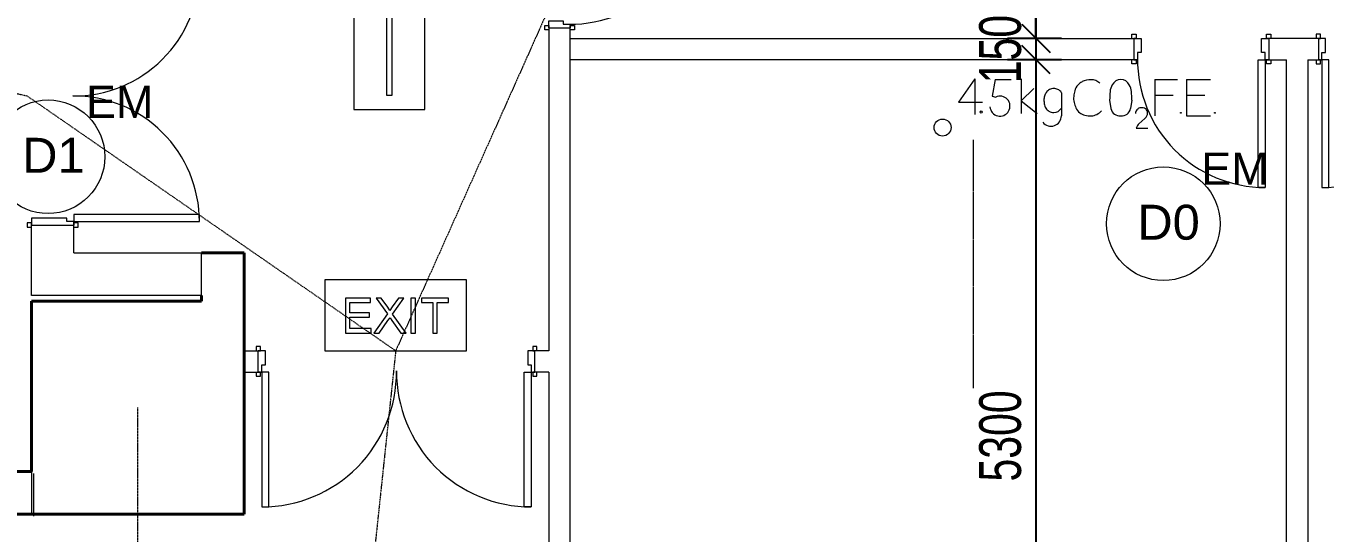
# Model space of a CAD drawing. Header units: millimetres. Extents: x 10569 to 232243, y -25347 to 80743.
# Drawn here: x 75151 to 84311, y 7717 to 11295 of the extents above; entities that cross this region are included whole.
import ezdxf

# ---------------------------------------------------------------- set-up
doc = ezdxf.new("R2010")
doc.units = ezdxf.units.MM
for name, pattern in [('Dash', [6, 3, -3]), ('Grid Line__1_200_', [10.5, 6, -1.5, 1.5, -1.5]), ('Hidden', [7.14375, 4.7625, -2.38125])]:
    doc.linetypes.add(name, pattern=pattern)
for name, color, linetype, lineweight in [('A-ANNO-DIMS', 211, 'Continuous', 5), ('A-ANNO-NOTE', 131, 'Continuous', 25), ('A-DETL-GENF', 92, 'Continuous', 20), ('A-DETL-HDLN', 90, 'Hidden', 9), ('A-DETL-THIN', 151, 'Continuous', 9), ('A-DOOR', 31, 'Continuous', 20), ('A-DOOR-FRAM', 31, 'Continuous', 30), ('A-GENM', 13, 'Continuous', 20), ('A-WALL', 113, 'Continuous', 20), ('S-COLS', 52, 'Continuous', 20), ('S-GRID', 1, 'Continuous', 5)]:
    doc.layers.add(name, color=color, linetype=linetype, lineweight=lineweight)
doc.styles.add('Arial_2', font='arial.ttf', dxfattribs={"width": 0.7, "height": 295.05988})
doc.styles.add('Swis721 BT_3', font='swiss.ttf', dxfattribs={"height": 1.135285})
doc.styles.add('Swis721 BT_4', font='swiss.ttf', dxfattribs={"height": 245.978428})
doc.dimstyles.new('Linear_-_1_5mm_Arial', dxfattribs={"dimscale": 304.8, "dimtxt": 300, "dimasz": 0.656168, "dimexe": 0.656168, "dimexo": 0.0625, "dimgap": 0.328084, "dimtad": 1, "dimdec": 0, "dimzin": 0, "dimdsep": 46, "dimtxsty": 'Arial_2', "dimblk1": 'OBLIQUE', "dimblk2": 'OBLIQUE', "dimsah": 1, "dimcen": 0.09, "dimadec": 0, "dimazin": 0, "dimtfac": 1, "dimtdec": 4, "dimtix": 1, "dimtmove": 0, "dimatfit": 3, "dimfxl": 0.656168, "dimfxlon": 1, "dimtvp": 1, "dimtolj": 1, "dimtzin": 0, "dimarcsym": 2})

# ---------------------------------------------------------------- blocks, each defined once
blk = doc.blocks.new('DLN-Double Door__X03_ - _M19_1900 x 2450 _WH_-16954910-TENDER DRAFT G_F')
at = {"layer": 'A-DOOR', "lineweight": 15}
for p, q in [((-900, -75), (-950, -75)), ((-950, -75), (-950, -1025)), ((-900, -1025), (-900, -75)), ((900, -75), (950, -75)), ((900, -1025), (900, -75)), ((950, -75), (950, -1025)), ((-950, -1025), (-900, -1025)), ((950, -1025), (900, -1025))]:
    blk.add_line(p, q, dxfattribs=at)
for centre, start, end in [((-950, -75), 270, 0.5), ((950, -75), 179.5, 270)]:
    blk.add_arc(centre, 950, start, end, dxfattribs=at)
at = {"layer": 'A-DOOR-FRAM', "lineweight": 15}
for p, q in [((-960, 105), (-990, 105)), ((-990, 105), (-990, 75)), ((-960, 75), (-960, 105)), ((990, 105), (960, 105)), ((960, 105), (960, 75)), ((990, 75), (990, 105)), ((-975, 75), (-960, 75)), ((-925, 75), (-975, 75)), ((-925, -25), (-925, 75)), ((925, 75), (925, -25)), ((975, 75), (925, 75)), ((960, 75), (975, 75)), ((-990, -75), (-990, -105)), ((-960, -75), (-975, -75)), ((-975, -75), (-950, -75)), ((-960, -105), (-960, -75)), ((-950, -75), (-950, -25)), ((-950, -25), (-925, -25)), ((925, -25), (950, -25)), ((950, -25), (950, -75)), ((950, -75), (975, -75)), ((975, -75), (960, -75)), ((960, -75), (960, -105)), ((990, -105), (990, -75)), ((-990, -105), (-960, -105)), ((960, -105), (990, -105))]:
    blk.add_line(p, q, dxfattribs=at)
blk = doc.blocks.new('DLN-Single Door__X01_ - _M05a_ 900 x 2450 _WH_-16935530-TENDER DRAFT G_F')
at = {"layer": 'A-DOOR', "lineweight": 15}
for p, q in [((-450, 975), (-400, 975)), ((-450, 75), (-450, 975)), ((-400, 975), (-400, 75)), ((-490, 105), (-460, 105)), ((-490, 75), (-490, 105)), ((-460, 105), (-460, 75)), ((460, 75), (460, 105)), ((460, 105), (490, 105)), ((490, 105), (490, 75)), ((-460, 75), (-475, 75)), ((-400, 75), (-450, 75)), ((475, 75), (460, 75)), ((-490, -105), (-490, -75)), ((-475, -75), (-460, -75)), ((-460, -75), (-460, -105)), ((460, -105), (460, -75)), ((460, -75), (475, -75)), ((490, -75), (490, -105)), ((-460, -105), (-490, -105)), ((490, -105), (460, -105))]:
    blk.add_line(p, q, dxfattribs=at)
blk.add_arc((-450, 75), 900, 359.5, 90, dxfattribs=at)
at = {"layer": 'A-DOOR-FRAM', "lineweight": 15}
for p, q in [((-475, 75), (-450, 75)), ((-450, 75), (-450, 25)), ((-450, 25), (-425, 25)), ((-425, 25), (-425, -75)), ((425, 25), (450, 25)), ((425, -75), (425, 25)), ((450, 75), (475, 75)), ((450, 25), (450, 75)), ((-425, -75), (-475, -75)), ((475, -75), (425, -75))]:
    blk.add_line(p, q, dxfattribs=at)
blk = doc.blocks.new('DLN-Single Door__X01_ - _M02a_ 900 x 2450 _WH_-16935525-TENDER DRAFT G_F')
at = {"layer": 'A-DOOR', "lineweight": 15}
for p, q in [((-450, 975), (-400, 975)), ((-450, 75), (-450, 975)), ((-400, 975), (-400, 75)), ((-490, 105), (-460, 105)), ((-490, 75), (-490, 105)), ((-460, 105), (-460, 75)), ((460, 75), (460, 105)), ((460, 105), (490, 105)), ((490, 105), (490, 75)), ((-460, 75), (-475, 75)), ((-400, 75), (-450, 75)), ((475, 75), (460, 75)), ((-490, -105), (-490, -75)), ((-475, -75), (-460, -75)), ((-460, -75), (-460, -105)), ((460, -105), (460, -75)), ((460, -75), (475, -75)), ((490, -75), (490, -105)), ((-460, -105), (-490, -105)), ((490, -105), (460, -105))]:
    blk.add_line(p, q, dxfattribs=at)
blk.add_arc((-450, 75), 900, 359.5, 90, dxfattribs=at)
at = {"layer": 'A-DOOR-FRAM', "lineweight": 15}
for p, q in [((-475, 75), (-450, 75)), ((-450, 75), (-450, 25)), ((-450, 25), (-425, 25)), ((-425, 25), (-425, -75)), ((425, 25), (450, 25)), ((425, -75), (425, 25)), ((450, 75), (475, 75)), ((450, 25), (450, 75)), ((-425, -75), (-475, -75)), ((475, -75), (425, -75))]:
    blk.add_line(p, q, dxfattribs=at)
blk = doc.blocks.new('DLN-Double Door__X03_ - _M52_1800 x 2450 _WH_-16954923-TENDER DRAFT G_F')
at = {"layer": 'A-DOOR', "lineweight": 15}
for p, q in [((-835, -150), (-885, -150)), ((-885, -150), (-885, -1035)), ((-835, -1035), (-835, -150)), ((835, -150), (885, -150)), ((835, -1035), (835, -150)), ((885, -150), (885, -1035)), ((-885, -1035), (-835, -1035)), ((885, -1035), (835, -1035))]:
    blk.add_line(p, q, dxfattribs=at)
for centre, start, end in [((-885, -150), 270, 0.5), ((885, -150), 179.5, 270)]:
    blk.add_arc(centre, 885, start, end, dxfattribs=at)
at = {"layer": 'A-DOOR-FRAM', "lineweight": 15}
for p, q in [((-895, 180), (-925, 180)), ((-925, 180), (-925, 150)), ((-910, 150), (-895, 150)), ((-860, 150), (-910, 150)), ((-895, 150), (-895, 180)), ((-860, -100), (-860, 150)), ((860, 150), (860, -100)), ((910, 150), (860, 150)), ((925, 180), (895, 180)), ((895, 180), (895, 150)), ((895, 150), (910, 150)), ((925, 150), (925, 180)), ((-925, -150), (-925, -180)), ((-925, -180), (-895, -180)), ((-895, -150), (-910, -150)), ((-910, -150), (-885, -150)), ((-895, -180), (-895, -150)), ((-885, -150), (-885, -100)), ((-885, -100), (-860, -100)), ((860, -100), (885, -100)), ((885, -100), (885, -150)), ((885, -150), (910, -150)), ((910, -150), (895, -150)), ((895, -150), (895, -180)), ((895, -180), (925, -180)), ((925, -180), (925, -150))]:
    blk.add_line(p, q, dxfattribs=at)
blk = doc.blocks.new('DLN-Single Door__X01_ - _M02_ 900 x 2450 _WH_-16935526-TENDER DRAFT G_F')
at = {"layer": 'A-DOOR', "lineweight": 15}
for p, q in [((-460, 105), (-490, 105)), ((-490, 105), (-490, 75)), ((-460, 75), (-460, 105)), ((490, 105), (460, 105)), ((460, 105), (460, 75)), ((490, 75), (490, 105)), ((-475, 75), (-460, 75)), ((460, 75), (475, 75)), ((-490, -75), (-490, -105)), ((-460, -75), (-475, -75)), ((-460, -105), (-460, -75)), ((-400, -75), (-450, -75)), ((-450, -75), (-450, -975)), ((-400, -975), (-400, -75)), ((475, -75), (460, -75)), ((460, -75), (460, -105)), ((490, -105), (490, -75)), ((-490, -105), (-460, -105)), ((460, -105), (490, -105)), ((-450, -975), (-400, -975))]:
    blk.add_line(p, q, dxfattribs=at)
blk.add_arc((-450, -75), 900, 270, 0.5, dxfattribs=at)
at = {"layer": 'A-DOOR-FRAM', "lineweight": 15}
for p, q in [((-425, 75), (-475, 75)), ((-425, -25), (-425, 75)), ((425, 75), (425, -25)), ((475, 75), (425, 75)), ((-475, -75), (-450, -75)), ((-450, -75), (-450, -25)), ((-450, -25), (-425, -25)), ((425, -25), (450, -25)), ((450, -25), (450, -75)), ((450, -75), (475, -75))]:
    blk.add_line(p, q, dxfattribs=at)
blk = doc.blocks.new('DLN_EXIT Sign Board - DLN_EXIT Sign Board-5973881-TENDER DRAFT G_F')
at = {"layer": 'A-GENM'}
for p, q in [((500, 250), (-500, 250)), ((-500, 250), (-500, -250)), ((500, -250), (500, 250)), ((-176.9, 121.2), (-353.8, 121.2)), ((-353.8, 121.2), (-353.8, -125)), ((-176.9, 90.4), (-176.9, 121.2)), ((-101.6, 121.2), (-138.5, 121.2)), ((-138.5, 121.2), (-59, 9.1)), ((-56.8, 58.1), (-101.6, 121.2)), ((20.3, 121.2), (-24, 58.5)), ((-21.8, 8.8), (57.7, 121.2)), ((57.7, 121.2), (20.3, 121.2)), ((138.5, 121.2), (107.7, 121.2)), ((107.7, 121.2), (107.7, -125)), ((138.5, -125), (138.5, 121.2)), ((373.1, 121.2), (180.8, 121.2)), ((180.8, 121.2), (180.8, 90.4)), ((373.1, 90.4), (373.1, 121.2)), ((-323.1, 17.3), (-323.1, 90.4)), ((-323.1, 90.4), (-176.9, 90.4)), ((-184.6, 17.3), (-323.1, 17.3)), ((-184.6, -13.5), (-184.6, 17.3)), ((-59, 9.1), (-153.8, -125)), ((-41.7, 33.5), (-56.8, 58.1)), ((-24, 58.5), (-41.7, 33.5)), ((73.1, -125), (-21.8, 8.8)), ((180.8, 90.4), (261.5, 90.4)), ((261.5, 90.4), (261.5, -125)), ((292.3, -125), (292.3, 90.4)), ((292.3, 90.4), (373.1, 90.4)), ((-323.1, -94.2), (-323.1, -13.5)), ((-323.1, -13.5), (-184.6, -13.5)), ((-116.4, -125), (-54.7, -37.6)), ((-54.7, -37.6), (-40.2, -17.3)), ((-40.2, -17.3), (-27, -35.8)), ((-27, -35.8), (36.2, -125)), ((-353.8, -125), (-173.1, -125)), ((-173.1, -94.2), (-323.1, -94.2)), ((-173.1, -125), (-173.1, -94.2)), ((-153.8, -125), (-116.4, -125)), ((36.2, -125), (73.1, -125)), ((107.7, -125), (138.5, -125)), ((261.5, -125), (292.3, -125)), ((-500, -250), (500, -250))]:
    blk.add_line(p, q, dxfattribs=at)
blk = doc.blocks.new('DLN_Direction Board - Direction-Red-3889199-TENDER DRAFT G_F')
at = {"layer": 'A-GENM'}
for p, q in [((500, 0), (-500, 0)), ((-500, 0), (-500, -500)), ((500, -500), (500, 0)), ((201.9, -80.3), (173.6, -108.6)), ((371.6, -250), (201.9, -80.3)), ((173.6, -108.6), (295, -230)), ((295, -230), (-400, -230)), ((-400, -230), (-400, -270)), ((-400, -270), (295, -270)), ((295, -270), (173.6, -391.4)), ((201.9, -419.7), (371.6, -250)), ((173.6, -391.4), (201.9, -419.7)), ((-500, -500), (500, -500))]:
    blk.add_line(p, q, dxfattribs=at)
blk = doc.blocks.new('DLN_2D- CO2F_E - COFE-19082813-TENDER DRAFT G_F')
at = {"layer": 'A-DETL-GENF'}
for p, q in [((86.7, 335.3), (-27.7, 171.9)), ((86.7, 335.3), (86.7, 86)), ((231.7, 331.8), (208.6, 213)), ((231.7, 331.8), (343.3, 331.8)), ((414.6, 336.5), (414.6, 92.4)), ((1356.6, 330.4), (1516.6, 330.4)), ((1356.6, 330.4), (1356.6, 75.6)), ((1579.7, 330.4), (1749.7, 330.4)), ((1579.7, 330.4), (1579.7, 75.6)), ((208.6, 213), (234.7, 207.9)), ((414.6, 180.8), (502.8, 268.9)), ((698, 238.7), (698, 76.5)), ((1038.2, 186.8), (1047.6, 127.5)), ((1194.4, 186.8), (1185, 127.5)), ((1356.6, 221.3), (1486.6, 221.3)), ((1579.7, 221.3), (1709.7, 221.3)), ((-27.7, 171.9), (141, 171.9)), ((414.6, 180.8), (527.7, 92.4)), ((1245, 20), (1286.7, 57.1)), ((1579.7, 75.6), (1749.7, 75.6)), ((1224.3, -10.2), (1307.9, -10.2))]:
    blk.add_line(p, q, dxfattribs=at)
for centre, radius in [((131.8, 102.5), 7.48), ((1540.3, 96.7), 3), ((1780.6, 96.7), 3), ((-140, -6.8), 60)]:
    blk.add_circle(centre, radius, dxfattribs=at)
for centre, radius, start, end in [((889.7, 227), 100.5, 139.33925, 165.24102), ((889.7, 227), 100.5, 117.37935, 139.33925), ((903.2, 196.9), 133.5, 87.65446, 116.60469), ((904.7, 231.4), 98.9, 49.34871, 87.65446), ((1139.6, 238.4), 99.2, 146.40311, 175.59689), ((1114.2, 267.7), 62.8, 88.11543, 155.88457), ((1118.4, 267.7), 62.8, 24.11543, 91.88457), ((1093, 238.4), 99.2, 4.40311, 33.59689), ((264.8, 143.9), 70.7, 183.80464, 115.19545), ((654.8, 187.9), 80.3, 161.21904, 180.78096), ((757.1, 189.3), 182.6, 180.78096, 189.21904), ((689, 176.3), 116.4, 146.78096, 161.21904), ((643, 206.4), 61.4, 118.48629, 146.78096), ((643, 206.4), 61.4, 87.51371, 118.48629), ((642.5, 194.6), 73.2, 66.48629, 87.51371), ((648.8, 209.1), 57.4, 31.04971, 66.48629), ((895.4, 198.8), 111.7, 173.06555, 194.73669), ((1084.3, 174.2), 302.2, 164.9644, 172.75573), ((1870.4, 182.1), 832.2, 175.59689, 179.68031), ((362.2, 182.1), 832.2, 0.31969, 4.40311), ((661, 173.7), 85.2, 189.21904, 210.78096), ((643, 163), 64.4, 210.78096, 239.21904), ((643, 163), 64.4, 239.21904, 271.05494), ((643, 163), 64.4, 271.05494, 328.58528), ((1183.6, 277.9), 410.6, 195.18247, 200.77345), ((871.4, 159.2), 76.5, 200.57876, 234.83568), ((895.1, 194.6), 119.2, 235.33778, 254.66222), ((903.3, 174.7), 99.8, 297.09208, 320.30909), ((1108.9, 137.2), 62.1, 189, 276.80189), ((1123.7, 137.2), 62.1, 263.19811, 351), ((1259.5, 92.2), 39.4, 141.01687, 178.98313), ((1259.5, 92.2), 39.4, 112.86606, 141.01687), ((1259.5, 92.2), 39.4, 90.38089, 112.86606), ((1265.6, 88.1), 44, 77.71764, 98.28236), ((1264.6, 83.8), 48.4, 58.28236, 77.71764), ((1274.5, 99.8), 29.6, 35.71764, 58.28236), ((1263.6, 91.9), 43.1, 18.28236, 35.71764), ((1277.9, 96.6), 28, 357.71764, 18.28236), ((1276.2, 93.6), 29.7, 342.2769, 3.7231), ((624.1, 76.5), 73.8, 218.39588, 0), ((900.4, 215.4), 140.6, 254.7908, 273.2092), ((903.3, 174.7), 99.8, 272.90792, 297.09208), ((1350.6, -71.3), 140.4, 145.81368, 154.18632), ((1300.9, -37.6), 80.3, 134.18632, 145.81368), ((1227.8, 118.3), 84.9, 313.95514, 330.04486), ((1193.3, 120.1), 116.8, 337.7231, 342.2769)]:
    blk.add_arc(centre, radius, start, end, dxfattribs=at)
blk = doc.blocks.new('_Oblique')
at = {"color": 0, "linetype": 'ByBlock', "lineweight": -2}
blk.add_line((-0.5, -0.5), (0.5, 0.5), dxfattribs=at)
blk = doc.blocks.new('DIMBLOCK91-TENDER DRAFT G_F')
at = {"layer": 'A-ANNO-DIMS', "color": 0, "lineweight": -2, "transparency": 16777216}
for p, q in [((82453.8, 12307.5), (82072.8, 12307.5)), ((82272.8, 12307.5), (82272.8, 11207.5)), ((82453.8, 11207.5), (82072.8, 11207.5))]:
    blk.add_line(p, q, dxfattribs=at)
at = {"layer": 'Defpoints', "color": 0, "transparency": 16777216}
for p in [(82472.8, 12307.5), (82272.8, 11207.5), (82472.8, 11207.5)]:
    blk.add_point(p, dxfattribs=at)
at = {"layer": 'A-ANNO-DIMS', "color": 0, "lineweight": -2, "transparency": 16777216, "xscale": 200, "yscale": 200, "zscale": 200}
for p, rotation in [((82272.8, 12307.5), 90), ((82272.8, 11207.5), 270)]:
    blk.add_blockref('_Oblique', p, dxfattribs=dict(at, rotation=rotation))
at = {"layer": 'A-ANNO-DIMS', "color": 0, "transparency": 16777216, "insert": (82022.2, 11757.5), "char_height": 295.06, "width": 753.231, "attachment_point": 5, "rotation": 90, "style": 'Arial_2'}
blk.add_mtext('\\A1;1100', dxfattribs=at)
blk = doc.blocks.new('DIMBLOCK92-TENDER DRAFT G_F')
at = {"layer": 'A-ANNO-DIMS', "color": 0, "lineweight": -2, "transparency": 16777216}
for p, q in [((82272.8, 11207.5), (82272.8, 11407.5)), ((82453.8, 11207.5), (82072.8, 11207.5)), ((82272.8, 11207.5), (82272.8, 11057.5)), ((82453.8, 11057.5), (82072.8, 11057.5)), ((82272.8, 11057.5), (82272.8, 10857.5))]:
    blk.add_line(p, q, dxfattribs=at)
at = {"layer": 'Defpoints', "color": 0, "transparency": 16777216}
for p in [(82472.8, 11207.5), (82272.8, 11057.5), (82472.8, 11057.5)]:
    blk.add_point(p, dxfattribs=at)
at = {"layer": 'A-ANNO-DIMS', "color": 0, "lineweight": -2, "transparency": 16777216, "xscale": 200, "yscale": 200, "zscale": 200}
for p, rotation in [((82272.8, 11207.5), 270), ((82272.8, 11057.5), 90)]:
    blk.add_blockref('_Oblique', p, dxfattribs=dict(at, rotation=rotation))
at = {"layer": 'A-ANNO-DIMS', "color": 0, "transparency": 16777216, "insert": (82022.2, 11132.5), "char_height": 295.06, "width": 564.923, "attachment_point": 5, "rotation": 90, "style": 'Arial_2'}
blk.add_mtext('\\A1;150', dxfattribs=at)
blk = doc.blocks.new('DIMBLOCK93-TENDER DRAFT G_F')
at = {"layer": 'A-ANNO-DIMS', "color": 0, "lineweight": -2, "transparency": 16777216}
for p, q in [((82453.8, 11057.5), (82072.8, 11057.5)), ((82272.8, 11057.5), (82272.8, 5757.5)), ((82453.8, 5757.5), (82072.8, 5757.5))]:
    blk.add_line(p, q, dxfattribs=at)
at = {"layer": 'Defpoints', "color": 0, "transparency": 16777216}
for p in [(82472.8, 11057.5), (82272.8, 5757.5), (82472.8, 5757.5)]:
    blk.add_point(p, dxfattribs=at)
at = {"layer": 'A-ANNO-DIMS', "color": 0, "lineweight": -2, "transparency": 16777216, "xscale": 200, "yscale": 200, "zscale": 200}
for p, rotation in [((82272.8, 11057.5), 90), ((82272.8, 5757.5), 270)]:
    blk.add_blockref('_Oblique', p, dxfattribs=dict(at, rotation=rotation))
at = {"layer": 'A-ANNO-DIMS', "color": 0, "transparency": 16777216, "insert": (82022.1, 8407.5), "char_height": 295.06, "width": 753.231, "attachment_point": 5, "rotation": 90, "style": 'Arial_2'}
blk.add_mtext('\\A1;5300', dxfattribs=at)
blk = doc.blocks.new('GBP_Door Mark - 2 x 1_3_R_T_ Border _EM_ON_-18777231-TENDER DRAFT G_F')
at = {"layer": 'A-ANNO-NOTE', "lineweight": 5}
blk.add_circle((-31.356, 27.261), 2, dxfattribs=at)
at = {"layer": 'A-ANNO-NOTE', "lineweight": 5, "insert": (-30.02, 29.767), "char_height": 1.1353, "width": 2.7792, "attachment_point": 1, "line_spacing_factor": 1.00667, "style": 'Swis721 BT_3'}
blk.add_mtext('EM', dxfattribs=at)

msp = doc.modelspace()

# ---------------------------------------------------------------- linework, layer by layer
at = {"layer": 'A-DETL-HDLN', "linetype": 'Dash'}
for p, q in [((78989.29296, 11756.74366), (77758.61013, 9007.48546)), ((73109.18858, 11275.50941), (75159.29297, 10802.48546)), ((75159.29297, 10802.48546), (77758.61013, 9007.48546)), ((77758.61013, 9007.48546), (77547.06913, 7018.70433))]:
    msp.add_line(p, q, dxfattribs=at)
at = {"layer": 'A-DETL-HDLN'}
msp.add_line((81829.29296, 10492.48546), (81829.29296, 8742.48546), dxfattribs=at)
at = {"layer": 'A-DETL-THIN'}
for p, q in [((75189.29297, 8157.48546), (75189.29297, 7857.48546)), ((75204.29297, 8142.48546), (75204.29297, 7842.48546))]:
    msp.add_line(p, q, dxfattribs=at)
at = {"layer": 'A-WALL'}
for p, q in [((78839.29296, 11282.48546), (78839.29296, 9007.48546)), ((78839.29296, 11282.48546), (78989.29296, 11282.48546)), ((78989.29296, 5757.48546), (78989.29296, 11282.48546)), ((78989.29296, 11207.48546), (82964.29296, 11207.48546)), ((82964.29296, 11207.48546), (82964.29296, 11057.48546)), ((84264.29296, 11207.48546), (83914.29296, 11207.48546)), ((83914.29296, 11207.48546), (83914.29296, 11057.48546)), ((84264.29296, 11207.48546), (84264.29296, 11057.48546)), ((82964.29296, 11057.48546), (78989.29296, 11057.48546)), ((83914.29296, 11057.48546), (84039.29296, 11057.48546)), ((84039.29296, 5757.48546), (84039.29296, 11057.48546)), ((84189.29296, 11057.48546), (84189.29296, 5757.48546)), ((84189.29296, 11057.48546), (84264.29296, 11057.48546)), ((75189.29297, 9397.48546), (75189.29297, 9892.48546)), ((75189.29297, 9892.48546), (75489.29297, 9892.48546)), ((75489.29297, 9697.48546), (75489.29297, 9892.48546)), ((75489.29297, 9697.48546), (76389.29296, 9697.48546)), ((76389.29296, 9397.48546), (76389.29296, 9697.48546)), ((76389.29296, 9397.48546), (75189.29297, 9397.48546)), ((76689.29296, 8857.48546), (76689.29296, 9007.48546)), ((76689.29296, 9007.48546), (76789.29297, 9007.48546)), ((76789.29297, 8857.48546), (76789.29297, 9007.48546)), ((78739.29297, 8857.48546), (78739.29297, 9007.48546)), ((78839.29296, 9007.48546), (78739.29297, 9007.48546)), ((76689.29296, 8857.48546), (76789.29297, 8857.48546)), ((78839.29296, 8857.48546), (78739.29297, 8857.48546)), ((78839.29296, 8857.48546), (78839.29296, 5707.48546))]:
    msp.add_line(p, q, dxfattribs=at)
at = {"layer": 'A-WALL', "color": 10, "lineweight": 40}
for p, q in [((76389.29296, 9697.48546), (76689.29296, 9697.48546)), ((76689.29296, 9697.48546), (76689.29296, 9357.48546)), ((76389.29296, 9357.48546), (76389.29296, 9397.48546)), ((73939.29297, 8157.48546), (75189.29297, 8157.48546)), ((75189.29297, 7857.48546), (73939.29297, 7857.48546))]:
    msp.add_line(p, q, dxfattribs=at)
at = {"layer": 'S-COLS', "color": 10, "lineweight": 40}
for p, q in [((76389.29296, 9357.48546), (75189.29297, 9357.48546)), ((75189.29297, 9357.48546), (75189.29297, 8157.48546)), ((76689.29297, 7857.48546), (76689.29297, 9357.48546)), ((76689.29297, 7857.48546), (75189.29297, 7857.48546))]:
    msp.add_line(p, q, dxfattribs=at)
at = {"layer": 'S-GRID', "linetype": 'Grid Line__1_200_'}
msp.add_line((75939.29297, 3607.48546), (75939.29297, 8607.48546), dxfattribs=at)

# ---------------------------------------------------------------- block references
at = {"layer": 'A-ANNO-NOTE', "lineweight": 5, "xscale": 200, "yscale": 200, "zscale": 200}
for p in [(81578.57217, 4921.69388), (89442.34172, 4450.08586)]:
    msp.add_blockref('GBP_Door Mark - 2 x 1_3_R_T_ Border _EM_ON_-18777231-TENDER DRAFT G_F', p, dxfattribs=at)
at = {"layer": 'A-DETL-GENF'}
msp.add_blockref('DLN_2D- CO2F_E - COFE-19082813-TENDER DRAFT G_F', (81754.68261, 10586.70284), dxfattribs=at)
at = {"layer": 'A-DOOR', "lineweight": 15}
for name, p, rotation in [('DLN-Single Door__X01_ - _M05a_ 900 x 2450 _WH_-16935530-TENDER DRAFT G_F', (78914.29296, 11757.48546), 270), ('DLN-Double Door__X03_ - _M52_1800 x 2450 _WH_-16954923-TENDER DRAFT G_F', (75339.29297, 10802.48546), 89.99999999999997), ('DLN-Single Door__X01_ - _M02a_ 900 x 2450 _WH_-16935525-TENDER DRAFT G_F', (83439.29296, 11132.48546), 180)]:
    msp.add_blockref(name, p, dxfattribs=dict(at, rotation=rotation))
for name, p in [('DLN-Single Door__X01_ - _M02_ 900 x 2450 _WH_-16935526-TENDER DRAFT G_F', (84739.29296, 11132.48546)), ('DLN-Double Door__X03_ - _M19_1900 x 2450 _WH_-16954910-TENDER DRAFT G_F', (77764.29297, 8932.48546))]:
    msp.add_blockref(name, p, dxfattribs=at)
at = {"layer": 'A-GENM', "rotation": 89.9999999999999}
msp.add_blockref('DLN_Direction Board - Direction-Red-3889199-TENDER DRAFT G_F', (77464.29296, 11207.48546), dxfattribs=at)
at = {"layer": 'A-GENM'}
msp.add_blockref('DLN_EXIT Sign Board - DLN_EXIT Sign Board-5973881-TENDER DRAFT G_F', (77758.61013, 9257.48546), dxfattribs=at)

# ---------------------------------------------------------------- texts
at = {"layer": 'A-ANNO-NOTE', "lineweight": 5, "char_height": 245.978428, "width": 514.7814219, "attachment_point": 2, "line_spacing_factor": 1.00667, "style": 'Swis721 BT_4'}
for s, insert in [('D1', (75344.89336, 10507.43013)), ('D0', (83208.66291, 10035.82212))]:
    msp.add_mtext(s, dxfattribs=dict(at, insert=insert))

# ---------------------------------------------------------------- dimensions: what is measured, and where the dimension line sits
at = {"layer": 'A-ANNO-DIMS'}
for base, p1, p2, override, picture, middle in [((82272.81866, 11207.48546), (82472.81866, 12307.48546), (82472.81866, 11207.48546), {"dimpost": '<>', "dimfxl": 1100.000004}, 'DIMBLOCK91-TENDER DRAFT G_F', (82022.16905, 11757.48546)), ((82272.81866, 11057.48546), (82472.81866, 11207.48546), (82472.81866, 11057.48546), {"dimpost": '<>', "dimfxl": 150}, 'DIMBLOCK92-TENDER DRAFT G_F', (82022.16905, 11132.48546)), ((82272.81866, 5757.48546), (82472.81866, 11057.48546), (82472.81866, 5757.48546), {"dimpost": '<>', "dimfxl": 5300}, 'DIMBLOCK93-TENDER DRAFT G_F', (82022.06842, 8407.48546))]:
    dim = msp.add_linear_dim(base=base, p1=p1, p2=p2, angle=90, dimstyle='Linear_-_1_5mm_Arial', override=override, dxfattribs=at)
    dim.commit()
    dim.dimension.update_dxf_attribs({"geometry": picture, "text_midpoint": middle})

doc.saveas('drawing.dxf')
